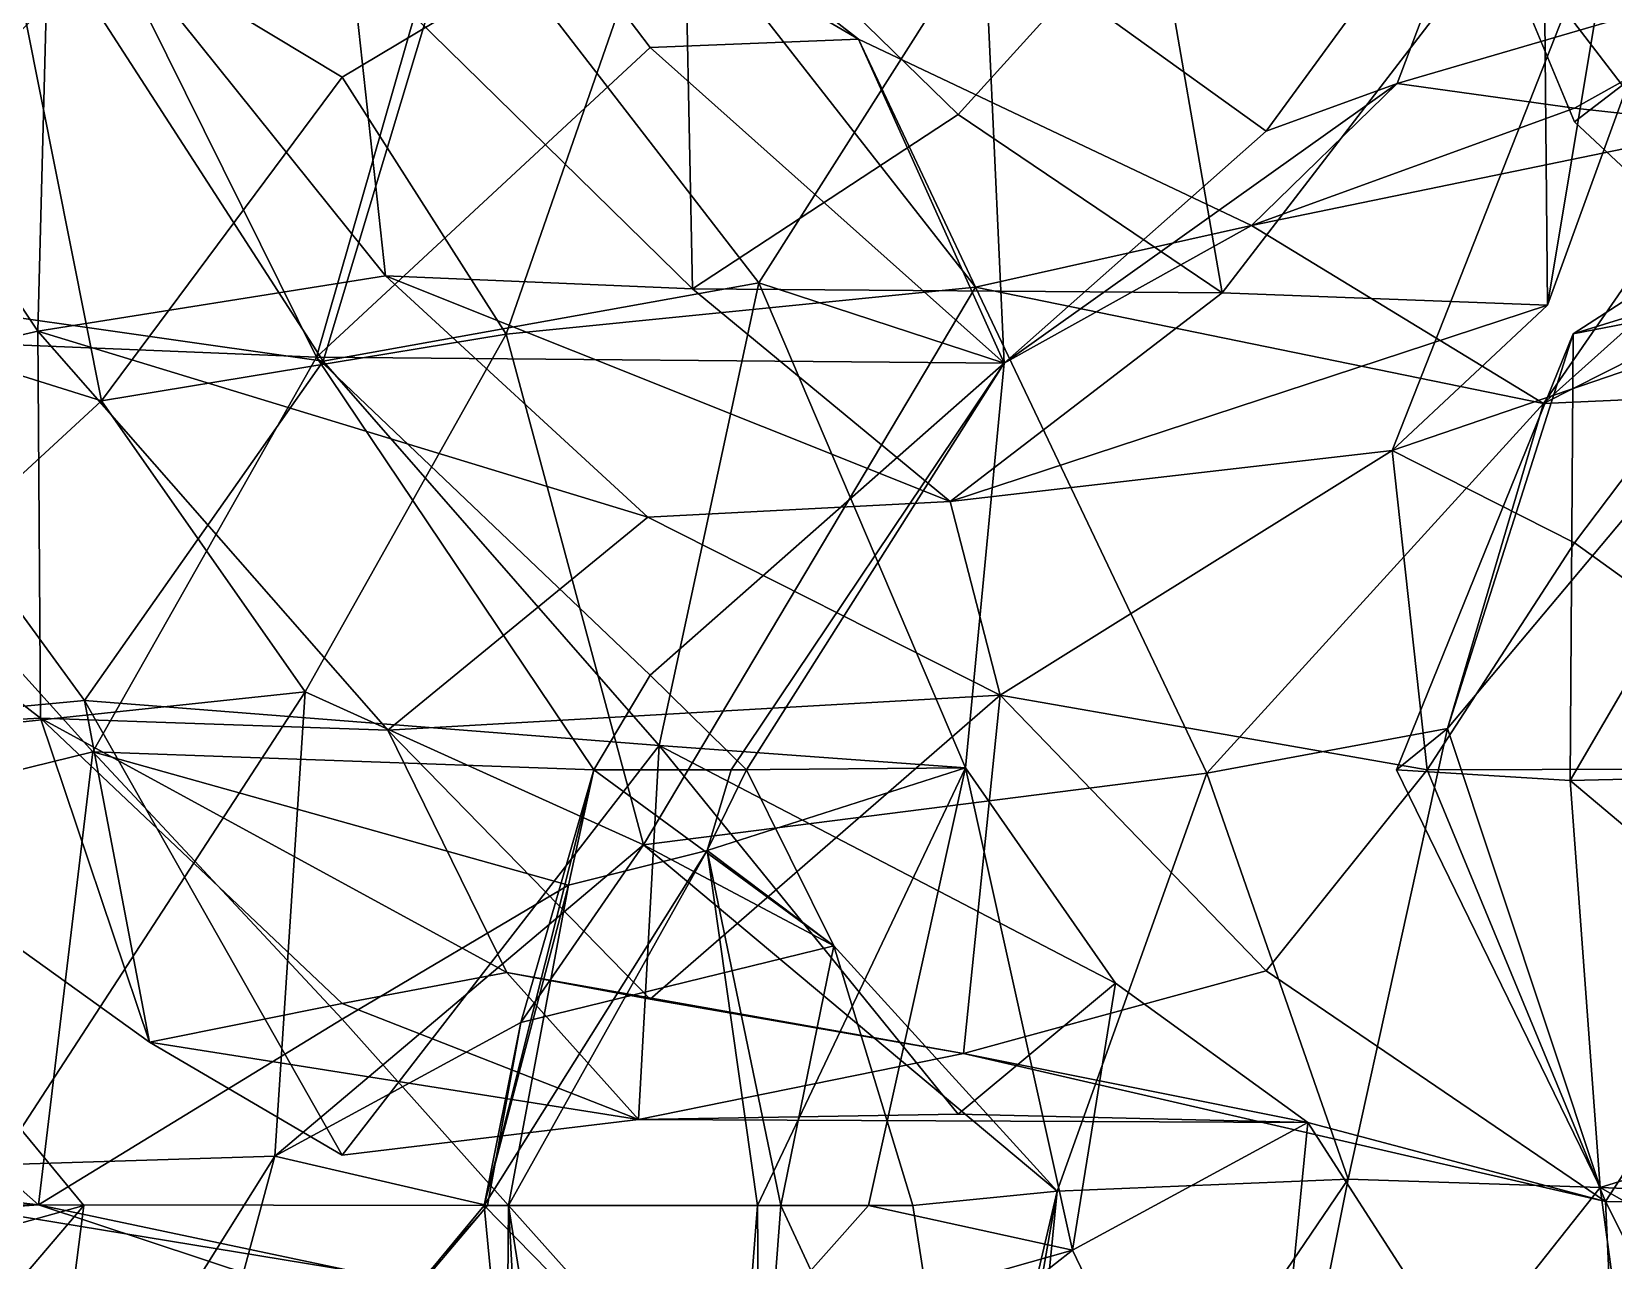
# Model space of a CAD drawing. Extents: x 290083 to 295691, y 4553739 to 4561622.
# Drawn here: x 294027.7 to 294092.4, y 4558886.9 to 4558937.1 of the extents above; entities that cross this region are included whole.
import ezdxf

# ---------------------------------------------------------------- set-up
doc = ezdxf.new("R2010")
doc.units = 0
doc.layers.add('Au_ppm_Pref_-_0_3', color=7, linetype='CONTINUOUS')

msp = doc.modelspace()

# ---------------------------------------------------------------- linework, layer by layer
at = {"layer": 'Au_ppm_Pref_-_0_3'}
for points in [[(294045.716, 4558946.045, 1863.847), (294030.917, 4558940.78, 1861.082), (294039.325, 4558923.801, 1859.734)], [(294039.325, 4558923.801, 1859.734), (294052.974, 4558936.462, 1861.04), (294045.716, 4558946.045, 1863.847)], [(294061.501, 4558936.798, 1864.948), (294053.459, 4558943.058, 1870.949), (294045.716, 4558946.045, 1863.847)], [(294052.974, 4558936.462, 1861.04), (294061.501, 4558936.798, 1864.948), (294045.716, 4558946.045, 1863.847)], [(294066.628, 4558941.335, 1852.478), (294087.751, 4558946.155, 1855.693), (294078.172, 4558933.034, 1855.834)], [(294087.751, 4558946.155, 1855.693), (294083.526, 4558934.986, 1859.009), (294078.172, 4558933.034, 1855.834)], [(294083.526, 4558934.986, 1859.009), (294087.751, 4558946.155, 1855.693), (294102.57, 4558940.562, 1858.835)], [(294014.714, 4558924.808, 1859.138), (294030.917, 4558940.78, 1861.082), (294014.833, 4558944.707, 1864.815)], [(294054.703, 4558926.586, 1818.232), (294054.344, 4558944.679, 1812.847), (294040.719, 4558940.297, 1816.771)], [(294073.573, 4558942.556, 1813.662), (294054.344, 4558944.679, 1812.847), (294065.573, 4558933.724, 1814.489)], [(294054.703, 4558926.586, 1818.232), (294065.573, 4558933.724, 1814.489), (294054.344, 4558944.679, 1812.847)], [(294011.922, 4558927.839, 1872.333), (294026.19, 4558943.793, 1871.77), (294030.534, 4558922.016, 1874.619)], [(294015.786, 4558943.104, 1830.194), (294027.929, 4558924.859, 1829.39), (294028.444, 4558944.216, 1823.014)], [(294030.534, 4558922.016, 1874.619), (294026.19, 4558943.793, 1871.77), (294040.375, 4558935.243, 1874.389)], [(294040.375, 4558935.243, 1874.389), (294026.19, 4558943.793, 1871.77), (294053.459, 4558943.058, 1870.949)], [(294027.929, 4558924.859, 1829.39), (294042.152, 4558927.122, 1823.231), (294028.444, 4558944.216, 1823.014)], [(294028.444, 4558944.216, 1823.014), (294042.152, 4558927.122, 1823.231), (294040.719, 4558940.297, 1816.771)], [(294012.259, 4558921.249, 1833.962), (294027.929, 4558924.859, 1829.39), (294015.786, 4558943.104, 1830.194)], [(294039.603, 4558923.631, 1849.012), (294017.412, 4558926.793, 1845.48), (294027.014, 4558943.141, 1847.36)], [(294045.284, 4558942.556, 1850.755), (294039.603, 4558923.631, 1849.012), (294027.014, 4558943.141, 1847.36)], [(294047.087, 4558924.738, 1874.052), (294040.375, 4558935.243, 1874.389), (294053.459, 4558943.058, 1870.949)], [(294053.459, 4558943.058, 1870.949), (294066.273, 4558926.658, 1871.777), (294047.087, 4558924.738, 1874.052)], [(294066.273, 4558926.658, 1871.777), (294053.459, 4558943.058, 1870.949), (294061.501, 4558936.798, 1864.948)], [(294073.573, 4558942.556, 1813.662), (294076.368, 4558926.43, 1818.186), (294089.501, 4558943.525, 1817.503)], [(294089.669, 4558925.928, 1823.826), (294089.501, 4558943.525, 1817.503), (294076.368, 4558926.43, 1818.186)], [(294097.228, 4558924.738, 1832.208), (294092.603, 4558943.567, 1829.468), (294083.317, 4558919.98, 1828.492)], [(294083.317, 4558919.98, 1828.492), (294092.603, 4558943.567, 1829.468), (294089.669, 4558925.928, 1823.826)], [(294095.708, 4558942.556, 1823.373), (294089.501, 4558943.525, 1817.503), (294089.669, 4558925.928, 1823.826)], [(294092.603, 4558943.567, 1829.468), (294095.708, 4558942.556, 1823.373), (294089.669, 4558925.928, 1823.826)], [(294057.423, 4558926.841, 1851.585), (294039.603, 4558923.631, 1849.012), (294045.284, 4558942.556, 1850.755)], [(294057.423, 4558926.841, 1851.585), (294045.284, 4558942.556, 1850.755), (294066.628, 4558941.335, 1852.478)], [(294073.573, 4558942.556, 1813.662), (294065.573, 4558933.724, 1814.489), (294076.368, 4558926.43, 1818.186)], [(294087.089, 4558942.263, 1841.586), (294101.793, 4558923.119, 1841.217), (294103.341, 4558942.786, 1846.928)], [(294087.089, 4558942.263, 1841.586), (294090.771, 4558933.424, 1838.147), (294101.793, 4558923.119, 1841.217)], [(294090.771, 4558933.424, 1838.147), (294087.089, 4558942.263, 1841.586), (294097.811, 4558938.815, 1835.251)], [(294057.423, 4558926.841, 1851.585), (294066.628, 4558941.335, 1852.478), (294067.447, 4558923.552, 1859.729)], [(294067.447, 4558923.552, 1859.729), (294066.628, 4558941.335, 1852.478), (294078.172, 4558933.034, 1855.834)], [(294014.714, 4558924.808, 1859.138), (294039.325, 4558923.801, 1859.734), (294030.917, 4558940.78, 1861.082)], [(294102.57, 4558940.562, 1858.835), (294090.771, 4558933.985, 1862.091), (294083.526, 4558934.986, 1859.009)], [(294102.57, 4558940.562, 1858.835), (294097.349, 4558933.255, 1864.948), (294090.771, 4558933.985, 1862.091)], [(294042.152, 4558927.122, 1823.231), (294054.703, 4558926.586, 1818.232), (294040.719, 4558940.297, 1816.771)], [(294090.771, 4558933.424, 1838.147), (294097.811, 4558938.815, 1835.251), (294101.793, 4558923.119, 1841.217)], [(294067.447, 4558923.552, 1859.729), (294061.501, 4558936.798, 1864.948), (294052.974, 4558936.462, 1861.04)], [(294066.273, 4558926.658, 1871.777), (294061.501, 4558936.798, 1864.948), (294077.57, 4558929.186, 1864.978)], [(294067.447, 4558923.552, 1859.729), (294077.57, 4558929.186, 1864.978), (294061.501, 4558936.798, 1864.948)], [(294067.447, 4558923.552, 1859.729), (294052.974, 4558936.462, 1861.04), (294039.325, 4558923.801, 1859.734)], [(294102.611, 4558927.059, 1889.458), (294090.718, 4558924.754, 1882.764), (294108.045, 4558935.945, 1882.766)], [(294108.045, 4558935.945, 1882.766), (294090.718, 4558924.754, 1882.764), (294102.08, 4558928.259, 1876.938)], [(294047.087, 4558924.738, 1874.052), (294030.534, 4558922.016, 1874.619), (294040.375, 4558935.243, 1874.389)], [(294067.447, 4558923.552, 1859.729), (294083.526, 4558934.986, 1859.009), (294077.57, 4558929.186, 1864.978)], [(294067.447, 4558923.552, 1859.729), (294078.172, 4558933.034, 1855.834), (294083.526, 4558934.986, 1859.009)], [(294090.771, 4558933.985, 1862.091), (294077.57, 4558929.186, 1864.978), (294083.526, 4558934.986, 1859.009)], [(294077.57, 4558929.186, 1864.978), (294090.771, 4558933.985, 1862.091), (294097.349, 4558933.255, 1864.948)], [(294089.507, 4558921.895, 1871.07), (294103.371, 4558934.319, 1868.141), (294115.974, 4558923.092, 1871.036)], [(294089.507, 4558921.895, 1871.07), (294097.349, 4558933.255, 1864.948), (294103.371, 4558934.319, 1868.141)], [(294054.703, 4558926.586, 1818.232), (294076.368, 4558926.43, 1818.186), (294065.573, 4558933.724, 1814.489)], [(294089.507, 4558921.895, 1871.07), (294077.57, 4558929.186, 1864.978), (294097.349, 4558933.255, 1864.948)], [(294089.507, 4558921.895, 1871.07), (294066.273, 4558926.658, 1871.777), (294077.57, 4558929.186, 1864.978)], [(294085.577, 4558908.607, 1877.651), (294102.08, 4558928.259, 1876.938), (294090.718, 4558924.754, 1882.764)], [(294102.08, 4558928.259, 1876.938), (294085.577, 4558908.607, 1877.651), (294089.507, 4558921.895, 1871.07)], [(294089.507, 4558921.895, 1871.07), (294115.974, 4558923.092, 1871.036), (294102.08, 4558928.259, 1876.938)], [(294014.88, 4558907.564, 1874.635), (294011.922, 4558927.839, 1872.333), (294030.534, 4558922.016, 1874.619)], [(294027.929, 4558924.859, 1829.39), (294052.88, 4558917.25, 1828.467), (294042.152, 4558927.122, 1823.231)], [(294039.603, 4558923.631, 1849.012), (294057.423, 4558926.841, 1851.585), (294053.339, 4558907.917, 1846.979)], [(294052.88, 4558917.25, 1828.467), (294065.239, 4558917.899, 1823.506), (294042.152, 4558927.122, 1823.231)], [(294042.152, 4558927.122, 1823.231), (294065.239, 4558917.899, 1823.506), (294054.703, 4558926.586, 1818.232)], [(294057.423, 4558926.841, 1851.585), (294065.869, 4558906.998, 1853.021), (294053.339, 4558907.917, 1846.979)], [(294057.423, 4558926.841, 1851.585), (294067.447, 4558923.552, 1859.729), (294065.869, 4558906.998, 1853.021)], [(294109.157, 4558906.92, 1891.917), (294090.601, 4558906.487, 1888.635), (294102.611, 4558927.059, 1889.458)], [(294090.601, 4558906.487, 1888.635), (294090.718, 4558924.754, 1882.764), (294102.611, 4558927.059, 1889.458)], [(294014.988, 4558908.365, 1840.911), (294017.412, 4558926.793, 1845.48), (294029.838, 4558909.759, 1845.211)], [(294039.603, 4558923.631, 1849.012), (294029.838, 4558909.759, 1845.211), (294017.412, 4558926.793, 1845.48)], [(294066.273, 4558926.658, 1871.777), (294052.701, 4558903.853, 1871.893), (294047.087, 4558924.738, 1874.052)], [(294052.701, 4558903.853, 1871.893), (294066.273, 4558926.658, 1871.777), (294075.733, 4558906.782, 1871.991)], [(294076.368, 4558926.43, 1818.186), (294054.703, 4558926.586, 1818.232), (294065.239, 4558917.899, 1823.506)], [(294065.239, 4558917.899, 1823.506), (294089.669, 4558925.928, 1823.826), (294076.368, 4558926.43, 1818.186)], [(294089.507, 4558921.895, 1871.07), (294075.733, 4558906.782, 1871.991), (294066.273, 4558926.658, 1871.777)], [(294089.669, 4558925.928, 1823.826), (294065.239, 4558917.899, 1823.506), (294083.317, 4558919.98, 1828.492)], [(294012.062, 4558903.196, 1855.779), (294030.184, 4558907.662, 1858.313), (294014.714, 4558924.808, 1859.138)], [(294028.048, 4558909.032, 1835.525), (294027.929, 4558924.859, 1829.39), (294012.259, 4558921.249, 1833.962)], [(294039.325, 4558923.801, 1859.734), (294014.714, 4558924.808, 1859.138), (294030.184, 4558907.662, 1858.313)], [(294028.048, 4558909.032, 1835.525), (294042.242, 4558908.547, 1830.734), (294027.929, 4558924.859, 1829.39)], [(294027.929, 4558924.859, 1829.39), (294042.242, 4558908.547, 1830.734), (294052.88, 4558917.25, 1828.467)], [(294047.087, 4558924.738, 1874.052), (294038.865, 4558910.111, 1875.051), (294030.534, 4558922.016, 1874.619)], [(294047.087, 4558924.738, 1874.052), (294052.701, 4558903.853, 1871.893), (294038.865, 4558910.111, 1875.051)], [(294090.771, 4558916.204, 1832.406), (294097.228, 4558924.738, 1832.208), (294083.317, 4558919.98, 1828.492)], [(294085.577, 4558908.607, 1877.651), (294090.718, 4558924.754, 1882.764), (294083.497, 4558906.92, 1882.766)], [(294090.718, 4558924.754, 1882.764), (294090.601, 4558906.487, 1888.635), (294083.497, 4558906.92, 1882.766)], [(294103.569, 4558906.973, 1835.514), (294097.228, 4558924.738, 1832.208), (294090.771, 4558916.204, 1832.406)], [(294029.838, 4558909.759, 1845.211), (294039.603, 4558923.631, 1849.012), (294053.339, 4558907.917, 1846.979)], [(294039.325, 4558923.801, 1859.734), (294030.184, 4558907.662, 1858.313), (294050.674, 4558906.92, 1860.093)], [(294039.325, 4558923.801, 1859.734), (294050.674, 4558906.92, 1860.093), (294052.974, 4558910.793, 1860.299)], [(294067.447, 4558923.552, 1859.729), (294039.325, 4558923.801, 1859.734), (294052.974, 4558910.793, 1860.299)], [(294052.974, 4558910.793, 1860.299), (294056.917, 4558906.92, 1860.867), (294067.447, 4558923.552, 1859.729)], [(294067.447, 4558923.552, 1859.729), (294056.917, 4558906.92, 1860.867), (294056.284, 4558906.92, 1859.009)], [(294067.447, 4558923.552, 1859.729), (294056.284, 4558906.92, 1859.009), (294065.869, 4558906.998, 1853.021)], [(294014.88, 4558907.564, 1874.635), (294030.534, 4558922.016, 1874.619), (294038.865, 4558910.111, 1875.051)], [(294085.577, 4558908.607, 1877.651), (294075.733, 4558906.782, 1871.991), (294089.507, 4558921.895, 1871.07)], [(294014.988, 4558908.365, 1840.911), (294028.048, 4558909.032, 1835.525), (294012.259, 4558921.249, 1833.962)], [(294083.317, 4558919.98, 1828.492), (294065.239, 4558917.899, 1823.506), (294067.283, 4558909.975, 1830.601)], [(294067.283, 4558909.975, 1830.601), (294084.747, 4558906.92, 1832.152), (294083.317, 4558919.98, 1828.492)], [(294090.771, 4558916.204, 1832.406), (294083.317, 4558919.98, 1828.492), (294084.747, 4558906.92, 1832.152)], [(294065.239, 4558917.899, 1823.506), (294052.88, 4558917.25, 1828.467), (294067.283, 4558909.975, 1830.601)], [(294067.283, 4558909.975, 1830.601), (294052.88, 4558917.25, 1828.467), (294042.242, 4558908.547, 1830.734)], [(294103.569, 4558906.973, 1835.514), (294090.771, 4558916.204, 1832.406), (294084.747, 4558906.92, 1832.152)], [(294056.917, 4558906.92, 1860.867), (294052.974, 4558910.793, 1860.299), (294050.674, 4558906.92, 1860.093)], [(294026.276, 4558890.761, 1875.567), (294014.88, 4558907.564, 1874.635), (294038.865, 4558910.111, 1875.051)], [(294026.276, 4558890.761, 1875.567), (294038.865, 4558910.111, 1875.051), (294037.625, 4558891.117, 1870.319)], [(294037.625, 4558891.117, 1870.319), (294038.865, 4558910.111, 1875.051), (294052.701, 4558903.853, 1871.893)], [(294032.501, 4558895.785, 1841.191), (294014.988, 4558908.365, 1840.911), (294029.838, 4558909.759, 1845.211)], [(294032.501, 4558895.785, 1841.191), (294029.838, 4558909.759, 1845.211), (294040.375, 4558891.159, 1846.444)], [(294040.375, 4558891.159, 1846.444), (294029.838, 4558909.759, 1845.211), (294053.339, 4558907.917, 1846.979)], [(294067.283, 4558909.975, 1830.601), (294042.242, 4558908.547, 1830.734), (294052.974, 4558897.541, 1832.125)], [(294065.789, 4558895.318, 1835.607), (294067.283, 4558909.975, 1830.601), (294052.974, 4558897.541, 1832.125)], [(294065.789, 4558895.318, 1835.607), (294078.172, 4558898.695, 1832.509), (294067.283, 4558909.975, 1830.601)], [(294084.747, 4558906.92, 1832.152), (294067.283, 4558909.975, 1830.601), (294078.172, 4558898.695, 1832.509)], [(294032.501, 4558895.785, 1841.191), (294028.048, 4558909.032, 1835.525), (294014.988, 4558908.365, 1840.911)], [(294032.501, 4558895.785, 1841.191), (294040.375, 4558897.371, 1838.007), (294028.048, 4558909.032, 1835.525)], [(294040.375, 4558897.371, 1838.007), (294047.114, 4558898.634, 1835.251), (294028.048, 4558909.032, 1835.525)], [(294028.048, 4558909.032, 1835.525), (294047.114, 4558898.634, 1835.251), (294042.242, 4558908.547, 1830.734)], [(294047.114, 4558898.634, 1835.251), (294052.974, 4558897.541, 1832.125), (294042.242, 4558908.547, 1830.734)], [(294081.514, 4558890.181, 1876.095), (294075.733, 4558906.782, 1871.991), (294085.577, 4558908.607, 1877.651)], [(294081.514, 4558890.181, 1876.095), (294085.577, 4558908.607, 1877.651), (294091.828, 4558889.834, 1881.464)], [(294091.828, 4558889.834, 1881.464), (294085.577, 4558908.607, 1877.651), (294083.497, 4558906.92, 1882.766)], [(294027.959, 4558889.135, 1853.602), (294030.184, 4558907.662, 1858.313), (294012.062, 4558903.196, 1855.779)], [(294027.959, 4558889.135, 1853.602), (294040.375, 4558896.727, 1856.467), (294030.184, 4558907.662, 1858.313)], [(294049.634, 4558902.197, 1859.009), (294050.674, 4558906.92, 1860.093), (294030.184, 4558907.662, 1858.313)], [(294040.375, 4558896.727, 1856.467), (294049.634, 4558902.197, 1859.009), (294030.184, 4558907.662, 1858.313)], [(294040.375, 4558891.159, 1846.444), (294053.339, 4558907.917, 1846.979), (294052.502, 4558892.624, 1840.656)], [(294052.502, 4558892.624, 1840.656), (294053.339, 4558907.917, 1846.979), (294065.573, 4558892.833, 1845.887)], [(294072.002, 4558898.195, 1847.13), (294065.573, 4558892.833, 1845.887), (294053.339, 4558907.917, 1846.979)], [(294072.002, 4558898.195, 1847.13), (294053.339, 4558907.917, 1846.979), (294065.869, 4558906.998, 1853.021)], [(294046.181, 4558889.102, 1861.746), (294047.682, 4558896.587, 1864.948), (294050.674, 4558906.92, 1860.093)], [(294046.181, 4558889.102, 1861.746), (294050.674, 4558906.92, 1860.093), (294049.634, 4558902.197, 1859.009)], [(294060.487, 4558899.727, 1864.948), (294050.674, 4558906.92, 1860.093), (294047.682, 4558896.587, 1864.948)], [(294060.487, 4558899.727, 1864.948), (294056.917, 4558906.92, 1860.867), (294050.674, 4558906.92, 1860.093)], [(294057.367, 4558889.102, 1855.14), (294065.869, 4558906.998, 1853.021), (294055.303, 4558903.626, 1859.009)], [(294056.284, 4558906.92, 1859.009), (294055.303, 4558903.626, 1859.009), (294065.869, 4558906.998, 1853.021)], [(294060.487, 4558899.727, 1864.948), (294055.303, 4558903.626, 1859.009), (294056.917, 4558906.92, 1860.867)], [(294055.303, 4558903.626, 1859.009), (294056.284, 4558906.92, 1859.009), (294056.917, 4558906.92, 1860.867)], [(294057.367, 4558889.102, 1855.14), (294061.906, 4558889.102, 1853.069), (294065.869, 4558906.998, 1853.021)], [(294061.906, 4558889.102, 1853.069), (294070.247, 4558887.282, 1848.423), (294065.869, 4558906.998, 1853.021)], [(294070.247, 4558887.282, 1848.423), (294072.002, 4558898.195, 1847.13), (294065.869, 4558906.998, 1853.021)], [(294092.036, 4558889.261, 1835.609), (294084.747, 4558906.92, 1832.152), (294078.172, 4558898.695, 1832.509)], [(294091.828, 4558889.834, 1881.464), (294083.497, 4558906.92, 1882.766), (294090.601, 4558906.487, 1888.635)], [(294103.569, 4558906.973, 1835.514), (294084.747, 4558906.92, 1832.152), (294092.036, 4558889.261, 1835.609)], [(294105.392, 4558894.038, 1888.013), (294090.601, 4558906.487, 1888.635), (294109.157, 4558906.92, 1891.917)], [(294103.569, 4558906.973, 1835.514), (294092.036, 4558889.261, 1835.609), (294107.323, 4558889.102, 1831.175)], [(294075.733, 4558906.782, 1871.991), (294069.614, 4558889.689, 1869.718), (294052.701, 4558903.853, 1871.893)], [(294069.614, 4558889.689, 1869.718), (294075.733, 4558906.782, 1871.991), (294081.514, 4558890.181, 1876.095)], [(294091.828, 4558889.834, 1881.464), (294090.601, 4558906.487, 1888.635), (294105.392, 4558894.038, 1888.013)], [(294037.625, 4558891.117, 1870.319), (294052.701, 4558903.853, 1871.893), (294047.682, 4558896.587, 1864.948)], [(294046.181, 4558889.102, 1861.746), (294049.634, 4558902.197, 1859.009), (294055.303, 4558903.626, 1859.009)], [(294046.181, 4558889.102, 1861.746), (294055.303, 4558903.626, 1859.009), (294058.314, 4558889.102, 1862.431)], [(294047.18, 4558889.102, 1855.801), (294057.367, 4558889.102, 1855.14), (294055.303, 4558903.626, 1859.009)], [(294047.18, 4558889.102, 1855.801), (294055.303, 4558903.626, 1859.009), (294049.634, 4558902.197, 1859.009)], [(294047.682, 4558896.587, 1864.948), (294052.701, 4558903.853, 1871.893), (294060.487, 4558899.727, 1864.948)], [(294069.614, 4558889.689, 1869.718), (294060.487, 4558899.727, 1864.948), (294052.701, 4558903.853, 1871.893)], [(294060.487, 4558899.727, 1864.948), (294058.314, 4558889.102, 1862.431), (294055.303, 4558903.626, 1859.009)], [(294004.705, 4558889.102, 1854.072), (294027.959, 4558889.135, 1853.602), (294012.062, 4558903.196, 1855.779)], [(294047.18, 4558889.102, 1855.801), (294049.634, 4558902.197, 1859.009), (294040.375, 4558896.727, 1856.467)], [(294063.722, 4558889.102, 1864.948), (294058.314, 4558889.102, 1862.431), (294060.487, 4558899.727, 1864.948)], [(294069.614, 4558889.689, 1869.718), (294063.722, 4558889.102, 1864.948), (294060.487, 4558899.727, 1864.948)], [(294026.764, 4558885.517, 1936.038), (294021.921, 4558898.642, 1930.281), (294029.822, 4558889.102, 1930.281)], [(294024.582, 4558887.646, 1924.827), (294029.822, 4558889.102, 1930.281), (294021.921, 4558898.642, 1930.281)], [(294052.502, 4558892.624, 1840.656), (294047.114, 4558898.634, 1835.251), (294040.375, 4558897.371, 1838.007)], [(294065.789, 4558895.318, 1835.607), (294047.114, 4558898.634, 1835.251), (294052.502, 4558892.624, 1840.656)], [(294065.789, 4558895.318, 1835.607), (294052.974, 4558897.541, 1832.125), (294047.114, 4558898.634, 1835.251)], [(294065.789, 4558895.318, 1835.607), (294092.036, 4558889.261, 1835.609), (294078.172, 4558898.695, 1832.509)], [(294079.873, 4558892.496, 1841.433), (294065.573, 4558892.833, 1845.887), (294072.002, 4558898.195, 1847.13)], [(294079.873, 4558892.496, 1841.433), (294072.002, 4558898.195, 1847.13), (294070.247, 4558887.282, 1848.423)], [(294032.501, 4558895.785, 1841.191), (294052.502, 4558892.624, 1840.656), (294040.375, 4558897.371, 1838.007)], [(294027.959, 4558889.135, 1853.602), (294047.18, 4558889.102, 1855.801), (294040.375, 4558896.727, 1856.467)], [(294037.625, 4558891.117, 1870.319), (294047.682, 4558896.587, 1864.948), (294046.323, 4558889.102, 1864.948)], [(294046.181, 4558889.102, 1861.746), (294046.323, 4558889.102, 1864.948), (294047.682, 4558896.587, 1864.948)], [(294032.501, 4558895.785, 1841.191), (294040.375, 4558891.159, 1846.444), (294052.502, 4558892.624, 1840.656)], [(294065.789, 4558895.318, 1835.607), (294052.502, 4558892.624, 1840.656), (294079.873, 4558892.496, 1841.433)], [(294092.036, 4558889.261, 1835.609), (294065.789, 4558895.318, 1835.607), (294079.873, 4558892.496, 1841.433)], [(294091.828, 4558889.834, 1881.464), (294105.392, 4558894.038, 1888.013), (294115.594, 4558888.875, 1882.788)], [(294079.873, 4558892.496, 1841.433), (294052.502, 4558892.624, 1840.656), (294065.573, 4558892.833, 1845.887)], [(294079.873, 4558892.496, 1841.433), (294070.247, 4558887.282, 1848.423), (294077.809, 4558871.53, 1847.268)], [(294079.873, 4558892.496, 1841.433), (294077.809, 4558871.53, 1847.268), (294092.839, 4558872.38, 1841.006)], [(294092.036, 4558889.261, 1835.609), (294079.873, 4558892.496, 1841.433), (294092.839, 4558872.38, 1841.006)], [(294026.276, 4558890.761, 1875.567), (294037.625, 4558891.117, 1870.319), (294026.319, 4558873.069, 1870.397)], [(294026.319, 4558873.069, 1870.397), (294037.625, 4558891.117, 1870.319), (294033.048, 4558874.143, 1864.948)], [(294037.625, 4558891.117, 1870.319), (294046.323, 4558889.102, 1864.948), (294033.048, 4558874.143, 1864.948)], [(294003.783, 4558887.397, 1853.069), (294015.661, 4558890.554, 1846.834), (294027.959, 4558889.135, 1853.602)], [(294027.775, 4558881.997, 1843.559), (294015.661, 4558890.554, 1846.834), (294015.161, 4558871.286, 1841.206)], [(294027.775, 4558881.997, 1843.559), (294040.747, 4558886.438, 1847.344), (294015.661, 4558890.554, 1846.834)], [(294027.959, 4558889.135, 1853.602), (294015.661, 4558890.554, 1846.834), (294040.747, 4558886.438, 1847.344)], [(294069.614, 4558889.689, 1869.718), (294081.514, 4558890.181, 1876.095), (294067.651, 4558869.763, 1877.084)], [(294081.514, 4558890.181, 1876.095), (294077.948, 4558872.319, 1882.685), (294067.651, 4558869.763, 1877.084)], [(294091.828, 4558889.834, 1881.464), (294077.948, 4558872.319, 1882.685), (294081.514, 4558890.181, 1876.095)], [(294069.614, 4558889.689, 1869.718), (294066.442, 4558871.586, 1864.887), (294063.722, 4558889.102, 1864.948)], [(294069.614, 4558889.689, 1869.718), (294067.651, 4558869.763, 1877.084), (294065.318, 4558871.285, 1870.887)], [(294069.614, 4558889.689, 1869.718), (294065.318, 4558871.285, 1870.887), (294066.442, 4558871.586, 1864.887)], [(294094.324, 4558871.285, 1878.501), (294077.948, 4558872.319, 1882.685), (294091.828, 4558889.834, 1881.464)], [(294103.371, 4558883.259, 1878.775), (294094.324, 4558871.285, 1878.501), (294091.828, 4558889.834, 1881.464)], [(294103.371, 4558883.259, 1878.775), (294091.828, 4558889.834, 1881.464), (294115.594, 4558888.875, 1882.788)], [(294004.705, 4558889.102, 1854.072), (294003.783, 4558887.397, 1853.069), (294027.959, 4558889.135, 1853.602)], [(294024.582, 4558887.646, 1924.827), (294027.574, 4558871.542, 1930.853), (294029.822, 4558889.102, 1930.281)], [(294026.764, 4558885.517, 1936.038), (294029.822, 4558889.102, 1930.281), (294027.574, 4558871.542, 1930.853)], [(294027.959, 4558889.135, 1853.602), (294048.244, 4558882.413, 1853.069), (294047.18, 4558889.102, 1855.801)], [(294027.959, 4558889.135, 1853.602), (294040.747, 4558886.438, 1847.344), (294048.244, 4558882.413, 1853.069)], [(294040.375, 4558882.09, 1861.346), (294033.048, 4558874.143, 1864.948), (294046.323, 4558889.102, 1864.948)], [(294047.095, 4558879.598, 1859.009), (294040.375, 4558882.09, 1861.346), (294046.181, 4558889.102, 1861.746)], [(294040.375, 4558882.09, 1861.346), (294046.323, 4558889.102, 1864.948), (294046.181, 4558889.102, 1861.746)], [(294046.181, 4558889.102, 1861.746), (294058.314, 4558889.102, 1862.431), (294057.445, 4558877.607, 1859.009)], [(294046.181, 4558889.102, 1861.746), (294057.445, 4558877.607, 1859.009), (294047.095, 4558879.598, 1859.009)], [(294048.164, 4558871.285, 1856.741), (294047.095, 4558879.598, 1859.009), (294047.18, 4558889.102, 1855.801)], [(294047.18, 4558889.102, 1855.801), (294047.095, 4558879.598, 1859.009), (294057.445, 4558877.607, 1859.009)], [(294048.164, 4558871.285, 1856.741), (294047.18, 4558889.102, 1855.801), (294048.244, 4558882.413, 1853.069)], [(294047.18, 4558889.102, 1855.801), (294057.445, 4558877.607, 1859.009), (294057.367, 4558889.102, 1855.14)], [(294056.93, 4558883.508, 1853.069), (294057.367, 4558889.102, 1855.14), (294057.445, 4558877.607, 1859.009)], [(294061.906, 4558889.102, 1853.069), (294057.367, 4558889.102, 1855.14), (294056.93, 4558883.508, 1853.069)], [(294061.906, 4558889.102, 1853.069), (294056.93, 4558883.508, 1853.069), (294070.247, 4558887.282, 1848.423)], [(294066.442, 4558871.586, 1864.887), (294057.445, 4558877.607, 1859.009), (294058.314, 4558889.102, 1862.431)], [(294066.442, 4558871.586, 1864.887), (294058.314, 4558889.102, 1862.431), (294063.722, 4558889.102, 1864.948)], [(294092.036, 4558889.261, 1835.609), (294092.839, 4558872.38, 1841.006), (294102.242, 4558868.938, 1834.736)], [(294092.036, 4558889.261, 1835.609), (294102.242, 4558868.938, 1834.736), (294107.323, 4558889.102, 1831.175)], [(294025.368, 4558871.285, 1918.688), (294030.33, 4558871.285, 1924.341), (294024.582, 4558887.646, 1924.827)], [(294024.582, 4558887.646, 1924.827), (294030.33, 4558871.285, 1924.341), (294027.574, 4558871.542, 1930.853)], [(294056.93, 4558883.508, 1853.069), (294056.338, 4558876.373, 1847.24), (294070.247, 4558887.282, 1848.423)], [(294070.247, 4558887.282, 1848.423), (294056.338, 4558876.373, 1847.24), (294077.809, 4558871.53, 1847.268)]]:
    msp.add_3dface(points, dxfattribs=at)

doc.saveas('drawing.dxf')
